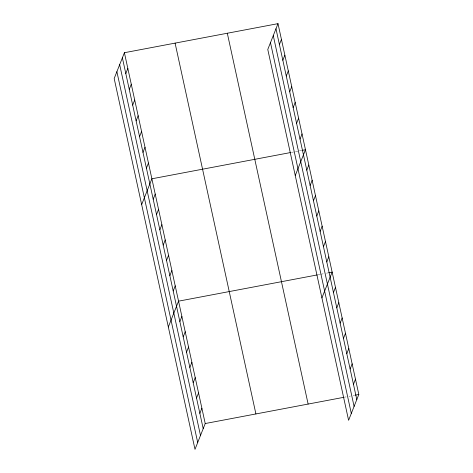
<?xml version="1.0" encoding="UTF-8"?>
<svg xmlns="http://www.w3.org/2000/svg" width="473" height="473" viewBox="0 0 473 473"><rect width="100%" height="100%" fill="white"/><g stroke="black" fill="none" stroke-linecap="round" stroke-linejoin="round"><path stroke-width="0.35" stroke-dasharray="2.37 1.77" d="M291.398 152.395L301.254 150.532M318.069 274.766L320.18 274.364M320.883 274.234L323.698 273.701M326.518 273.169L327.925 272.903M344.74 397.137L346.147 396.871M348.962 396.339L350.369 396.072M353.183 395.54L354.596 395.274"/><path stroke-width="0.71" d="M124.405 52.71L114.182 78.524L195 449.35L205.223 423.536L124.405 52.71L278 23.65L358.818 394.476L348.595 420.29L267.777 49.464L278 23.65M125.812 73.587L127.84 68.473M129.247 89.344L131.275 84.229M132.682 105.107L134.71 99.992M136.118 120.863L138.14 115.755M139.553 136.626L141.575 131.512M142.988 152.383L145.01 147.274M146.423 168.146L148.445 163.031M141.663 204.608L151.88 178.794L290.694 152.525M153.193 199.204L155.215 194.09M156.528 214.5L158.55 209.385M159.856 229.795L161.884 224.681M163.191 245.091L165.219 239.977M166.526 260.387L168.554 255.272M169.86 275.682L171.882 270.574M173.195 290.978L175.217 285.869M279.407 44.521L281.435 39.413M168.335 326.979L178.552 301.165L317.365 274.902M282.842 60.284L284.87 55.17M179.864 321.575L181.886 316.461M286.277 76.041L288.299 70.932M183.193 336.871L185.221 331.756M186.528 352.166L188.556 347.052M289.713 91.803L291.735 86.689M189.862 367.462L191.89 362.348M293.148 107.56L295.17 102.452M193.197 382.758L195.219 377.649M296.583 123.323L298.605 118.209M196.531 398.053L198.554 392.945M300.018 139.08L302.04 133.971M199.866 413.355L201.888 408.24M295.258 175.542L305.475 149.728L301.957 150.396M306.788 170.138L308.81 165.024M310.122 185.434L312.145 180.325M313.451 200.729L315.479 195.621M316.786 216.031L318.814 210.917M320.12 231.327L322.143 226.212M323.455 246.622L325.477 241.508M326.79 261.918L328.812 256.804M321.924 297.913L332.147 272.099L328.629 272.767M333.459 292.509L335.481 287.401M336.788 307.805L338.816 302.696M340.122 323.106L342.15 317.992M343.457 338.402L345.479 333.288M346.792 353.698L348.814 348.583M350.126 368.993L352.149 363.879M353.461 384.289L355.483 379.175M205.223 423.536L344.037 397.273M355.3 395.138L358.818 394.476M275.972 28.764L356.796 399.584M273.27 35.593L354.088 406.419M270.479 42.635L351.303 413.455M227.312 33.24L308.13 404.066M175.087 43.12L255.911 413.946M122.377 57.824L203.201 428.65M119.675 64.659L200.493 435.479M116.89 71.695L197.708 442.521"/></g></svg>
